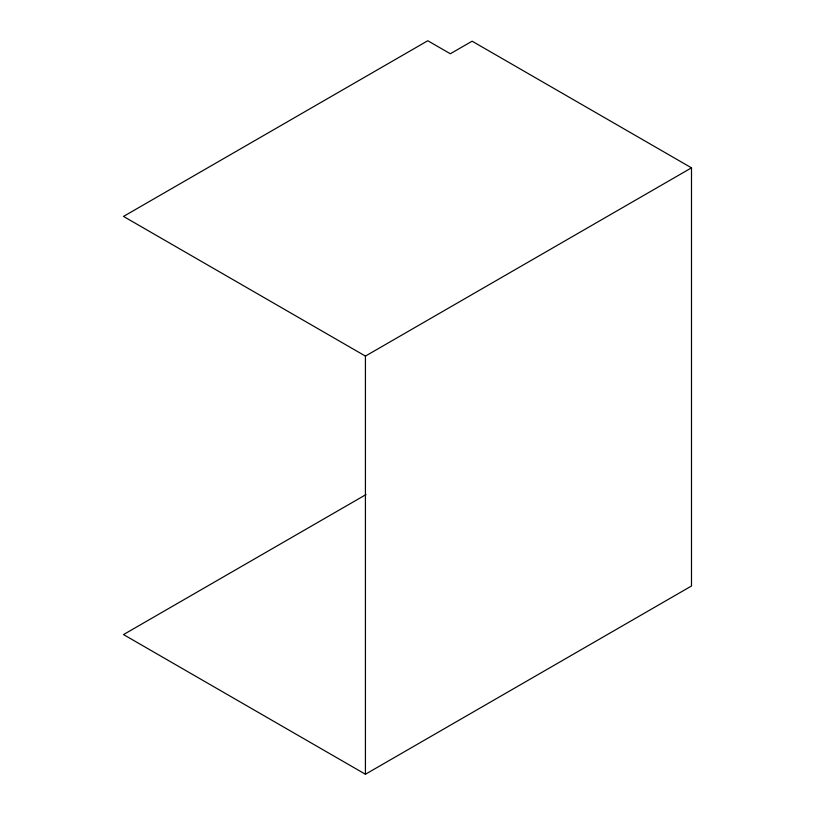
<?xml version="1.0" encoding="UTF-8"?>
<svg xmlns="http://www.w3.org/2000/svg" width="815" height="815" viewBox="0 0 815 815"><rect width="100%" height="100%" fill="white"/><g stroke="black" fill="none" stroke-linecap="round" stroke-linejoin="round"><path stroke-width="1.22" d="M691.497 167.839L472.109 41.188L450.328 53.759L427.783 40.75L123.503 216.423L365.426 356.094L691.497 167.839L691.497 585.995L365.426 774.25L123.503 634.579L366.047 494.552M365.426 356.094L365.426 774.25"/></g></svg>
